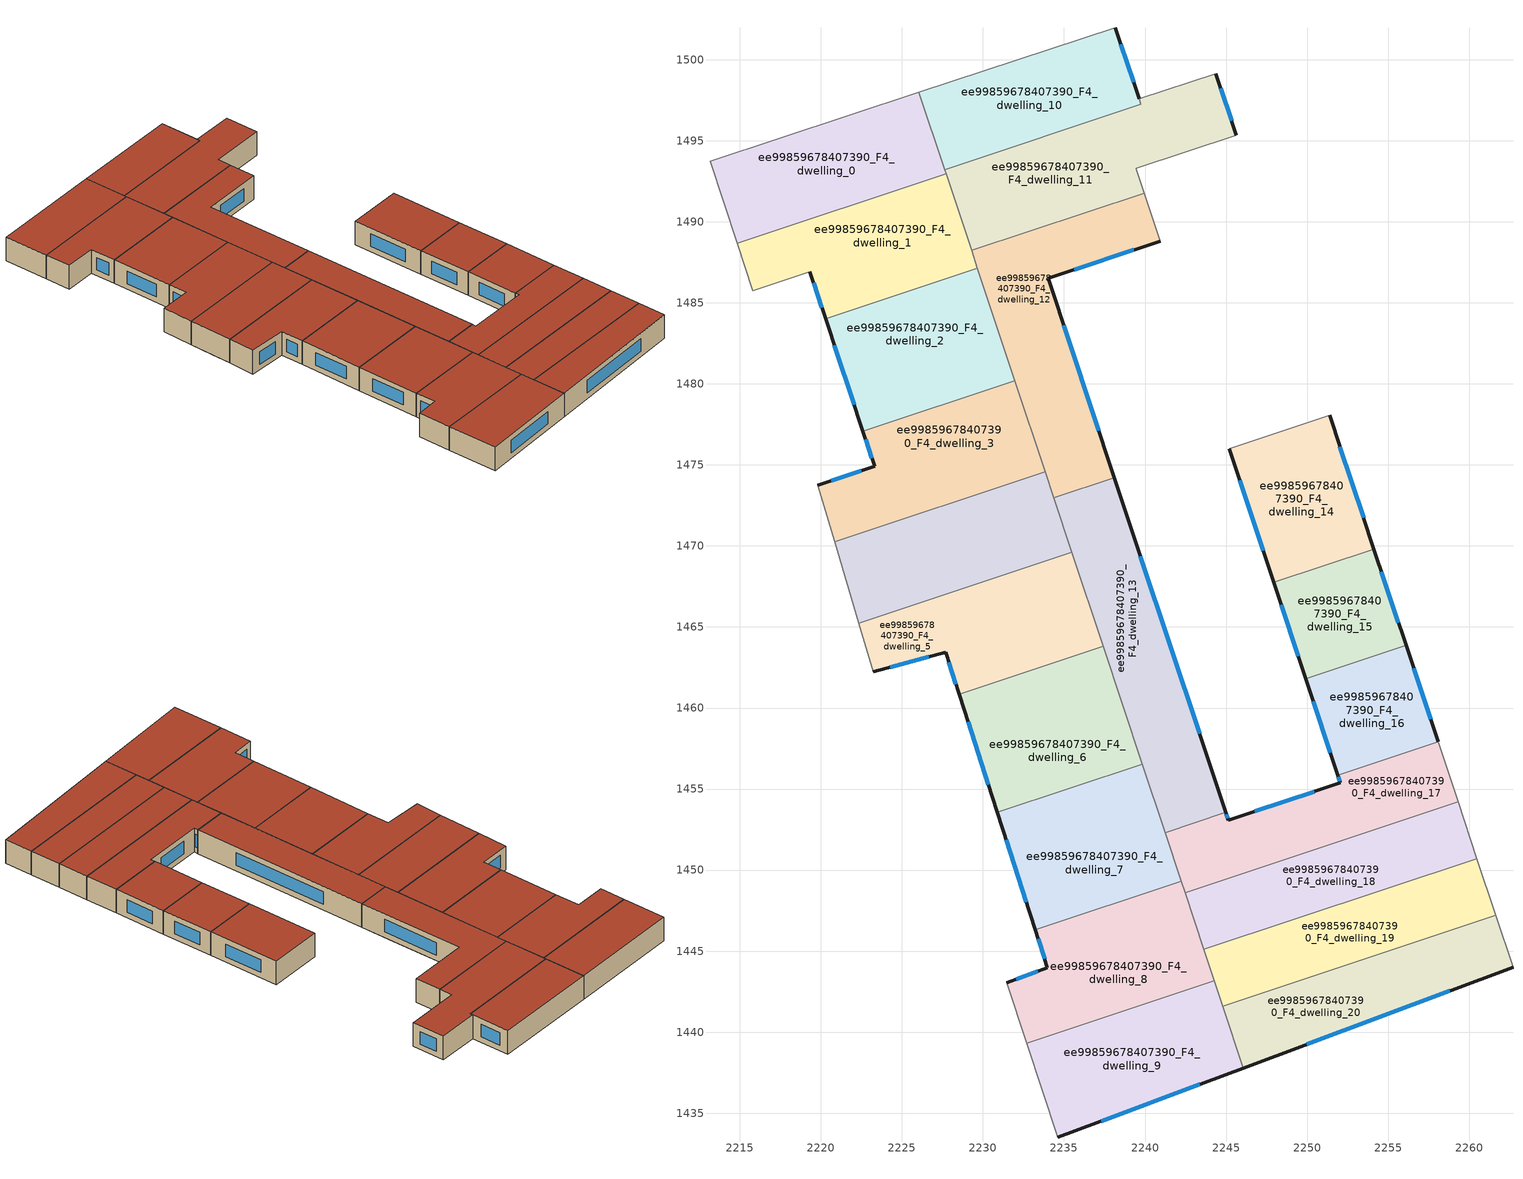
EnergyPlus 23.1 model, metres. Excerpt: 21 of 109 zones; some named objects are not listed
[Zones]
ee99859678407390_F4_dwelling_0
 floor to ee99859678407390_F3_dwelling_0 (EU_floor_Construction): 2226.05,1497.98 2227.57,1493.42 2214.69,1489.13 2213.16,1493.72 z12
 floor to ee99859678407390_F3_dwelling_1 (EU_floor_Construction): 2227.57,1493.42 2227.72,1492.96 2214.84,1488.67 2214.69,1489.13 z12
 wall to ee99859678407390_F4_dwelling_1 (EU_wall_Construction): 2214.84,1488.67 2227.72,1492.96 z12:15
 wall adiabatic (EU_wall_Construction): 2227.63,1493.23 2226.05,1497.98 2213.16,1493.72 2214.84,1488.67 z12:15
 wall to ee99859678407390_F4_dwelling_11 (EU_wall_Construction): 2227.72,1492.96 2227.63,1493.23 z12:15
 roof outside (EU_roof_Construction): 2227.72,1492.96 2226.05,1497.98 2213.16,1493.72 2214.84,1488.67 z15
ee99859678407390_F4_dwelling_1
 floor to ee99859678407390_F3_dwelling_1 (EU_floor_Construction): 2227.72,1492.96 2229.24,1488.39 2219.87,1485.27 2219.33,1486.91 2215.81,1485.75 2214.84,1488.67 z12
 floor to ee99859678407390_F3_dwelling_2 (EU_floor_Construction): 2229.24,1488.39 2229.66,1487.13 2220.29,1484.01 2219.87,1485.27 z12
 wall outside (EU_wall_Construction): 2219.33,1486.91 2220.29,1484.01 z12:15
 wall to ee99859678407390_F4_dwelling_2 (EU_wall_Construction): 2220.29,1484.01 2229.66,1487.13 z12:15
 wall adiabatic (EU_wall_Construction): 2214.84,1488.67 2215.81,1485.75 2219.33,1486.91 z12:15
 wall to ee99859678407390_F4_dwelling_11 (EU_wall_Construction): 2229.3,1488.23 2227.72,1492.96 z12:15
 wall to ee99859678407390_F4_dwelling_12 (EU_wall_Construction): 2229.66,1487.13 2229.3,1488.23 z12:15
 window (EU_Window_Construction): 2219.55,1486.23 2220.07,1484.69 z12.7:14.3
 roof outside (EU_roof_Construction): 2229.66,1487.13 2227.72,1492.96 2214.84,1488.67 2215.81,1485.75 2219.33,1486.91 2220.29,1484.01 z15
ee99859678407390_F4_dwelling_10
 floor to ee99859678407390_F3_dwelling_11 (EU_floor_Construction): 2238.17,1501.99 2239.74,1497.25 2227.63,1493.23 2226.05,1497.98 z12
 wall outside (EU_wall_Construction): 2239.64,1497.58 2238.17,1501.99 z12:15
 wall adiabatic (EU_wall_Construction): 2238.17,1501.99 2226.05,1497.98 2227.63,1493.23 z12:15
 wall to ee99859678407390_F4_dwelling_11 (EU_wall_Construction): 2227.63,1493.23 2239.74,1497.25 / 2239.75,1497.25 2239.64,1497.58 z12:15
 window (EU_Window_Construction): 2239.29,1498.62 2238.51,1500.95 z12.7:14.3
 roof outside (EU_roof_Construction): 2239.74,1497.25 2238.17,1501.99 2226.05,1497.98 2227.63,1493.23 z15
ee99859678407390_F4_dwelling_11
 floor to ee99859678407390_F3_dwelling_12 (EU_floor_Construction): 2244.37,1499.14 2245.63,1495.35 2239.45,1493.31 2239.73,1492.45 2229.07,1488.89 2227.63,1493.23 2239.75,1497.25 2239.64,1497.58 z12
 floor to ee99859678407390_F3_dwelling_13 (EU_floor_Construction): 2239.73,1492.44 2239.96,1491.77 2229.29,1488.23 2229.07,1488.89 z12
 wall outside (EU_wall_Construction): 2245.63,1495.35 2244.37,1499.14 z12:15
 wall adiabatic (EU_wall_Construction): 2244.37,1499.14 2239.64,1497.58 / 2239.96,1491.77 2239.47,1493.25 2239.45,1493.31 2245.63,1495.35 z12:15
 wall to ee99859678407390_F4_dwelling_12 (EU_wall_Construction): 2229.29,1488.23 2239.96,1491.77 z12:15
 window (EU_Window_Construction): 2245.34,1496.24 2244.67,1498.25 z12.7:14.3
 roof outside (EU_roof_Construction): 2239.96,1491.77 2239.47,1493.25 2239.45,1493.31 2245.63,1495.35 2244.37,1499.14 2239.64,1497.58 2239.75,1497.25 2227.63,1493.23 2229.29,1488.23 z15
ee99859678407390_F4_dwelling_12
 floor to ee99859678407390_F3_dwelling_13 (EU_floor_Construction): 2239.96,1491.77 2240.94,1488.8 2234.02,1486.51 2236.77,1478.25 2233.03,1477.01 2229.29,1488.23 z12
 floor to ee99859678407390_F3_dwelling_14 (EU_floor_Construction): 2236.77,1478.25 2238.11,1474.22 2234.37,1472.98 2233.03,1477.01 z12
 wall outside (EU_wall_Construction): 2238.11,1474.22 2234.02,1486.51 2240.94,1488.8 z12:15
 wall adiabatic (EU_wall_Construction): 2240.94,1488.8 2239.96,1491.77 z12:15
 wall to ee99859678407390_F4_dwelling_13 (EU_wall_Construction): 2234.37,1472.98 2238.11,1474.22 z12:15
 wall to ee99859678407390_F4_dwelling_2 (EU_wall_Construction): 2229.66,1487.13 2231.97,1480.2 z12:15
 wall to ee99859678407390_F4_dwelling_3 (EU_wall_Construction): 2231.97,1480.2 2233.83,1474.58 z12:15
 wall to ee99859678407390_F4_dwelling_4 (EU_wall_Construction): 2233.83,1474.58 2234.37,1472.98 z12:15
 window (EU_Window_Construction): 2235.65,1487.05 2239.32,1488.26 / 2237.15,1477.11 2234.98,1483.63 z12.7:14.3
 roof outside (EU_roof_Construction): 2238.11,1474.22 2234.02,1486.51 2240.94,1488.8 2239.96,1491.77 2229.29,1488.23 2234.37,1472.98 z15
ee99859678407390_F4_dwelling_13
 floor to ee99859678407390_F3_dwelling_14 (EU_floor_Construction): 2238.11,1474.22 2243.49,1458.01 2239.76,1456.77 2234.37,1472.98 z12
 floor to ee99859678407390_F3_dwelling_18 (EU_floor_Construction): 2243.49,1458.01 2244.98,1453.56 2241.24,1452.31 2239.76,1456.77 z12
 wall outside (EU_wall_Construction): 2244.98,1453.56 2238.11,1474.22 z12:15
 wall to ee99859678407390_F4_dwelling_17 (EU_wall_Construction): 2241.24,1452.31 2244.98,1453.56 z12:15
 wall to ee99859678407390_F4_dwelling_6 (EU_wall_Construction): 2237.41,1463.81 2239.83,1456.53 z12:15
 wall to ee99859678407390_F4_dwelling_4 (EU_wall_Construction): 2234.37,1472.98 2235.49,1469.61 z12:15
 wall to ee99859678407390_F4_dwelling_7 (EU_wall_Construction): 2239.83,1456.53 2241.24,1452.31 z12:15
 wall to ee99859678407390_F4_dwelling_5 (EU_wall_Construction): 2235.48,1469.61 2237.41,1463.81 z12:15
 window (EU_Window_Construction): 2243.36,1458.41 2239.72,1469.37 z12.7:14.3
 roof outside (EU_roof_Construction): 2244.98,1453.56 2238.11,1474.22 2234.37,1472.98 2241.24,1452.31 z15
ee99859678407390_F4_dwelling_14
 floor adiabatic (EU_floor_Construction): 2251.38,1478.05 2254.12,1469.81 2247.94,1467.75 2245.2,1476 z12
 wall outside (EU_wall_Construction): 2254.12,1469.81 2251.38,1478.05 / 2245.2,1476 2247.94,1467.75 z12:15
 wall adiabatic (EU_wall_Construction): 2251.38,1478.05 2245.2,1476 z12:15
 wall to ee99859678407390_F4_dwelling_15 (EU_wall_Construction): 2247.94,1467.75 2254.12,1469.81 z12:15
 window (EU_Window_Construction): 2253.48,1471.75 2252.03,1476.12 / 2245.84,1474.07 2247.3,1469.69 z12.7:14.3
 roof outside (EU_roof_Construction): 2254.12,1469.81 2251.38,1478.05 2245.2,1476 2247.94,1467.75 z15
ee99859678407390_F4_dwelling_15
 floor to ee99859678407390_F3_dwelling_16 (EU_floor_Construction): 2254.12,1469.81 2256.1,1463.86 2249.92,1461.8 2247.94,1467.75 z12
 wall outside (EU_wall_Construction): 2247.94,1467.75 2249.92,1461.8 / 2256.1,1463.86 2254.12,1469.81 z12:15
 wall to ee99859678407390_F4_dwelling_16 (EU_wall_Construction): 2249.92,1461.8 2256.1,1463.86 z12:15
 window (EU_Window_Construction): 2248.41,1466.36 2249.46,1463.2 / 2255.64,1465.26 2254.59,1468.41 z12.7:14.3
 roof outside (EU_roof_Construction): 2256.1,1463.86 2254.12,1469.81 2247.94,1467.75 2249.92,1461.8 z15
ee99859678407390_F4_dwelling_16
 floor to ee99859678407390_F3_dwelling_17 (EU_floor_Construction): 2256.1,1463.86 2258.08,1457.91 2251.9,1455.86 2249.92,1461.8 z12
 wall outside (EU_wall_Construction): 2249.92,1461.8 2251.9,1455.86 / 2258.08,1457.91 2256.1,1463.86 z12:15
 wall to ee99859678407390_F4_dwelling_17 (EU_wall_Construction): 2251.9,1455.86 2258.08,1457.91 z12:15
 window (EU_Window_Construction): 2250.38,1460.41 2251.43,1457.25 / 2257.62,1459.31 2256.57,1462.46 z12.7:14.3
 roof outside (EU_roof_Construction): 2258.08,1457.91 2256.1,1463.86 2249.92,1461.8 2251.9,1455.86 z15
ee99859678407390_F4_dwelling_17
 floor to ee99859678407390_F3_dwelling_18 (EU_floor_Construction): 2258.08,1457.91 2259.31,1454.21 2242.47,1448.61 2241.24,1452.31 2244.98,1453.56 2245.14,1453.08 2252.06,1455.38 2251.9,1455.86 z12
 wall outside (EU_wall_Construction): 2251.9,1455.86 2252.06,1455.38 2245.14,1453.08 2244.98,1453.56 z12:15
 wall adiabatic (EU_wall_Construction): 2259.31,1454.21 2258.08,1457.91 z12:15
 wall to ee99859678407390_F4_dwelling_18 (EU_wall_Construction): 2242.47,1448.61 2259.31,1454.21 z12:15
 wall to ee99859678407390_F4_dwelling_7 (EU_wall_Construction): 2241.24,1452.31 2242.24,1449.31 z12:15
 wall to ee99859678407390_F4_dwelling_8 (EU_wall_Construction): 2242.24,1449.31 2242.47,1448.61 z12:15
 window (EU_Window_Construction): 2245.1,1453.19 2245.02,1453.44 / 2250.43,1454.84 2246.76,1453.62 / 2251.94,1455.74 2252.02,1455.49 z12.7:14.3
 roof outside (EU_roof_Construction): 2259.31,1454.21 2258.08,1457.91 2251.9,1455.86 2252.06,1455.38 2245.14,1453.08 2244.98,1453.56 2241.24,1452.31 2242.47,1448.61 z15
ee99859678407390_F4_dwelling_18
 floor to ee99859678407390_F3_dwelling_19 (EU_floor_Construction): 2259.31,1454.21 2260.48,1450.71 2243.63,1445.11 2242.47,1448.61 z12
 wall adiabatic (EU_wall_Construction): 2260.48,1450.71 2259.31,1454.21 z12:15
 wall to ee99859678407390_F4_dwelling_19 (EU_wall_Construction): 2243.63,1445.11 2260.48,1450.71 z12:15
 wall to ee99859678407390_F4_dwelling_8 (EU_wall_Construction): 2242.47,1448.61 2243.63,1445.11 z12:15
 roof outside (EU_roof_Construction): 2260.48,1450.71 2259.31,1454.21 2242.47,1448.61 2243.63,1445.11 z15
ee99859678407390_F4_dwelling_19
 floor to ee99859678407390_F3_dwelling_20 (EU_floor_Construction): 2260.48,1450.71 2261.64,1447.2 2244.8,1441.6 2243.63,1445.11 z12
 wall adiabatic (EU_wall_Construction): 2261.64,1447.2 2260.48,1450.71 z12:15
 wall to ee99859678407390_F4_dwelling_20 (EU_wall_Construction): 2244.8,1441.6 2261.64,1447.2 z12:15
 wall to ee99859678407390_F4_dwelling_9 (EU_wall_Construction): 2244.28,1443.17 2244.8,1441.6 z12:15
 wall to ee99859678407390_F4_dwelling_8 (EU_wall_Construction): 2243.63,1445.11 2244.28,1443.18 z12:15
 roof outside (EU_roof_Construction): 2261.64,1447.2 2260.48,1450.71 2243.63,1445.11 2244.8,1441.6 z15
ee99859678407390_F4_dwelling_2
 floor to ee99859678407390_F3_dwelling_2 (EU_floor_Construction): 2229.66,1487.13 2231.34,1482.09 2221.97,1478.97 2220.29,1484.01 z12
 floor to ee99859678407390_F3_dwelling_3 (EU_floor_Construction): 2231.34,1482.09 2231.97,1480.2 2222.6,1477.08 2221.97,1478.97 z12
 wall outside (EU_wall_Construction): 2220.29,1484.01 2222.6,1477.08 z12:15
 wall to ee99859678407390_F4_dwelling_3 (EU_wall_Construction): 2222.6,1477.08 2231.97,1480.2 z12:15
 window (EU_Window_Construction): 2220.83,1482.38 2222.06,1478.71 z12.7:14.3
 roof outside (EU_roof_Construction): 2231.97,1480.2 2229.66,1487.13 2220.29,1484.01 2222.6,1477.08 z15
ee99859678407390_F4_dwelling_20
 floor to ee99859678407390_F3_dwelling_21 (EU_floor_Construction): 2261.64,1447.2 2262.7,1444.01 2246.07,1437.79 2244.8,1441.6 z12
 wall outside (EU_wall_Construction): 2246.07,1437.79 2262.7,1444.01 z12:15
 wall adiabatic (EU_wall_Construction): 2262.7,1444.01 2261.64,1447.2 z12:15
 wall to ee99859678407390_F4_dwelling_9 (EU_wall_Construction): 2244.8,1441.6 2246.07,1437.79 z12:15
 window (EU_Window_Construction): 2249.97,1439.25 2258.8,1442.55 z12.7:14.3
 roof outside (EU_roof_Construction): 2262.7,1444.01 2261.64,1447.2 2244.8,1441.6 2246.07,1437.79 z15
ee99859678407390_F4_dwelling_3
 floor to ee99859678407390_F3_dwelling_4 (EU_floor_Construction): 2233.23,1476.4 2233.83,1474.58 2220.84,1470.26 2219.8,1473.75 2223.32,1474.91 2223.86,1473.29 z12
 floor adiabatic (EU_floor_Construction): 2231.97,1480.2 2233.83,1474.58 2233.23,1476.4 2223.86,1473.29 2222.6,1477.08 z12
 wall outside (EU_wall_Construction): 2222.6,1477.08 2223.32,1474.91 2219.8,1473.75 z12:15
 wall to ee99859678407390_F4_dwelling_4 (EU_wall_Construction): 2220.84,1470.26 2233.83,1474.58 z12:15
 wall adiabatic (EU_wall_Construction): 2219.8,1473.75 2220.84,1470.26 z12:15
 window (EU_Window_Construction): 2222.49,1474.64 2220.63,1474.03 / 2222.77,1476.57 2223.15,1475.42 z12.7:14.3
 roof outside (EU_roof_Construction): 2233.83,1474.58 2231.97,1480.2 2222.6,1477.08 2223.32,1474.91 2219.8,1473.75 2220.84,1470.26 z15
ee99859678407390_F4_dwelling_4
 floor to ee99859678407390_F3_dwelling_4 (EU_floor_Construction): 2233.83,1474.58 2234.74,1471.87 2221.66,1467.52 2220.84,1470.26 z12
 floor to ee99859678407390_F3_dwelling_5 (EU_floor_Construction): 2234.74,1471.87 2235.48,1469.61 2222.34,1465.24 2221.66,1467.52 z12
 wall to ee99859678407390_F4_dwelling_5 (EU_wall_Construction): 2222.34,1465.24 2235.48,1469.61 z12:15
 wall adiabatic (EU_wall_Construction): 2220.84,1470.26 2222.34,1465.24 z12:15
 roof outside (EU_roof_Construction): 2235.48,1469.61 2233.83,1474.58 2220.84,1470.26 2222.34,1465.24 z15
ee99859678407390_F4_dwelling_5
 floor to ee99859678407390_F3_dwelling_5 (EU_floor_Construction): 2235.48,1469.61 2236.23,1467.38 2227.37,1464.43 2227.69,1463.43 2223.24,1462.24 2222.34,1465.24 z12
 floor to ee99859678407390_F3_dwelling_6 (EU_floor_Construction): 2236.23,1467.38 2237.41,1463.81 2228.52,1460.86 2227.37,1464.43 z12
 wall outside (EU_wall_Construction): 2223.24,1462.24 2227.69,1463.43 2228.52,1460.86 z12:15
 wall to ee99859678407390_F4_dwelling_6 (EU_wall_Construction): 2228.52,1460.86 2237.41,1463.81 z12:15
 wall adiabatic (EU_wall_Construction): 2222.34,1465.24 2223.24,1462.24 z12:15
 window (EU_Window_Construction): 2227.89,1462.82 2228.33,1461.46 / 2224.28,1462.52 2226.65,1463.15 z12.7:14.3
 roof outside (EU_roof_Construction): 2237.41,1463.81 2235.48,1469.61 2222.34,1465.24 2223.24,1462.24 2227.69,1463.43 2228.52,1460.86 z15
ee99859678407390_F4_dwelling_6
 floor to ee99859678407390_F3_dwelling_6 (EU_floor_Construction): 2237.41,1463.81 2238.3,1461.16 2229.38,1458.2 2228.52,1460.86 z12
 floor to ee99859678407390_F3_dwelling_7 (EU_floor_Construction): 2238.3,1461.16 2239.83,1456.53 2230.88,1453.56 2229.38,1458.2 z12
 wall outside (EU_wall_Construction): 2228.52,1460.86 2230.88,1453.56 z12:15
 wall to ee99859678407390_F4_dwelling_7 (EU_wall_Construction): 2230.88,1453.56 2239.83,1456.53 z12:15
 window (EU_Window_Construction): 2229.08,1459.14 2230.33,1455.27 z12.7:14.3
 roof outside (EU_roof_Construction): 2239.83,1456.53 2237.41,1463.81 2228.52,1460.86 2230.88,1453.56 z15
ee99859678407390_F4_dwelling_7
 floor to ee99859678407390_F3_dwelling_7 (EU_floor_Construction): 2239.83,1456.53 2240.49,1454.56 2231.52,1451.58 2230.88,1453.56 z12
 floor to ee99859678407390_F3_dwelling_8 (EU_floor_Construction): 2240.49,1454.56 2242.24,1449.31 2233.22,1446.31 2231.52,1451.58 z12
 wall outside (EU_wall_Construction): 2230.88,1453.56 2233.22,1446.31 z12:15
 wall to ee99859678407390_F4_dwelling_8 (EU_wall_Construction): 2233.22,1446.31 2242.24,1449.31 z12:15
 window (EU_Window_Construction): 2231.43,1451.86 2232.67,1448.01 z12.7:14.3
 roof outside (EU_roof_Construction): 2242.24,1449.31 2239.83,1456.53 2230.88,1453.56 2233.22,1446.31 z15
ee99859678407390_F4_dwelling_8
 floor to ee99859678407390_F3_dwelling_9 (EU_floor_Construction): 2242.67,1448 2244.28,1443.17 2232.7,1439.33 2231.47,1443.04 2233.98,1443.98 2233.65,1445 z12
 floor to ee99859678407390_F3_dwelling_8 (EU_floor_Construction): 2242.24,1449.31 2242.67,1448 2233.65,1445 2233.22,1446.31 z12
 wall outside (EU_wall_Construction): 2233.22,1446.31 2233.98,1443.98 2231.47,1443.04 z12:15
 wall to ee99859678407390_F4_dwelling_9 (EU_wall_Construction): 2232.7,1439.33 2244.28,1443.17 z12:15
 wall adiabatic (EU_wall_Construction): 2231.47,1443.04 2232.7,1439.33 z12:15
 window (EU_Window_Construction): 2233.39,1443.76 2232.06,1443.26 / 2233.4,1445.76 2233.8,1444.53 z12.7:14.3
 roof outside (EU_roof_Construction): 2244.28,1443.17 2242.24,1449.31 2233.22,1446.31 2233.98,1443.98 2231.47,1443.04 2232.7,1439.33 z15
ee99859678407390_F4_dwelling_9
 floor adiabatic (EU_floor_Construction): 2244.28,1443.17 2246.07,1437.79 2234.62,1433.5 2232.7,1439.33 z12
 wall outside (EU_wall_Construction): 2234.62,1433.5 2246.07,1437.79 z12:15
 wall adiabatic (EU_wall_Construction): 2232.7,1439.33 2234.62,1433.5 z12:15
 window (EU_Window_Construction): 2237.31,1434.51 2243.38,1436.78 z12.7:14.3
 roof outside (EU_roof_Construction): 2246.07,1437.79 2244.28,1443.17 2232.7,1439.33 2234.62,1433.5 z15
[Building]
EU S2 Campaign: North Axis=0; Terrain=City; Solar Distribution=FullExterior
[Site:Location]
Budapest.Ferenc.Liszt.Intl.AP: Latitude=47.437; Longitude=19.256; Time Zone=1; Elevation=185
[SizingPeriod:WeatherFileDays]
AnnualSizingPeriod: Begin Month=1; Begin Day of Month=1; End Month=12; End Day of Month=31; Day of Week for Start Day=Monday; Use Weather File Daylight Saving Period=No; Use Weather File Rain and Snow Indicators=No
[MATERIAL]
EU_InternalMass_Material: Roughness=MediumRough; Thickness=0.1; Conductivity=1; Density=1800; Specific Heat=900; Thermal Absorptance=0.9; Solar Absorptance=0.7; Visible Absorptance=0.7
[MATERIAL:NOMASS] Roughness=MediumRough; Thermal Absorptance=0.9; Solar Absorptance=0.7; Visible Absorptance=0.7
Name | Thermal Resistance
EU_wall_NoMass | 0.832559
EU_roof_NoMass | 1.39638
EU_floor_NoMass | 0.872794
[WINDOWMATERIAL:SIMPLEGLAZINGSYSTEM]
EU_Window_SimpleGlazing: UFactor=2.79869; Solar Heat Gain Coefficient=0.75; Visible Transmittance=0.75
[CONSTRUCTION]
EU_wall_Construction: EU_wall_NoMass
EU_roof_Construction: EU_roof_NoMass
EU_floor_Construction: EU_floor_NoMass
EU_Window_Construction: EU_Window_SimpleGlazing
EU_InternalMass_Construction: EU_InternalMass_Material
[ZONE] Type=1; Multiplier=1; Ceiling Height=autocalculate; Floor Area=autocalculate; Part of Total Floor Area=Yes
Name | Volume
ee99859678407390_F4_dwelling_0 | 216.285
ee99859678407390_F4_dwelling_1 | 216.302
ee99859678407390_F4_dwelling_10 | 191.502
ee99859678407390_F4_dwelling_11 | 254.02
ee99859678407390_F4_dwelling_12 | 258.463
ee99859678407390_F4_dwelling_13 | 257.448
ee99859678407390_F4_dwelling_14 | 169.901
ee99859678407390_F4_dwelling_15 | 122.517
ee99859678407390_F4_dwelling_16 | 122.511
ee99859678407390_F4_dwelling_17 | 196.672
ee99859678407390_F4_dwelling_18 | 196.64
ee99859678407390_F4_dwelling_19 | 196.598
ee99859678407390_F4_dwelling_2; ee99859678407390_F4_dwelling_9 | 216.306
ee99859678407390_F4_dwelling_20 | 196.658
ee99859678407390_F4_dwelling_3; ee99859678407390_F4_dwelling_7 | 216.289
ee99859678407390_F4_dwelling_4 | 216.32
ee99859678407390_F4_dwelling_5 | 216.281
ee99859678407390_F4_dwelling_6 | 216.318
ee99859678407390_F4_dwelling_8 | 216.272
[INTERNALMASS] Construction=EU_InternalMass_Construction
Name | Zone or ZoneList | Surface Area
ee99859678407390_F4_dwelling_0_EU_InternalMass | ee99859678407390_F4_dwelling_0 | 72.0904
ee99859678407390_F4_dwelling_1_EU_InternalMass | ee99859678407390_F4_dwelling_1 | 72.0987
ee99859678407390_F4_dwelling_2_EU_InternalMass | ee99859678407390_F4_dwelling_2 | 72.1021
ee99859678407390_F4_dwelling_3_EU_InternalMass | ee99859678407390_F4_dwelling_3 | 72.0923
ee99859678407390_F4_dwelling_4_EU_InternalMass | ee99859678407390_F4_dwelling_4 | 72.107
ee99859678407390_F4_dwelling_5_EU_InternalMass | ee99859678407390_F4_dwelling_5 | 72.0919
ee99859678407390_F4_dwelling_6_EU_InternalMass | ee99859678407390_F4_dwelling_6 | 72.106
ee99859678407390_F4_dwelling_7_EU_InternalMass | ee99859678407390_F4_dwelling_7 | 72.0963
ee99859678407390_F4_dwelling_8_EU_InternalMass | ee99859678407390_F4_dwelling_8 | 72.0869
ee99859678407390_F4_dwelling_9_EU_InternalMass | ee99859678407390_F4_dwelling_9 | 72.1013
ee99859678407390_F4_dwelling_10_EU_InternalMass | ee99859678407390_F4_dwelling_10 | 63.8403
ee99859678407390_F4_dwelling_11_EU_InternalMass | ee99859678407390_F4_dwelling_11 | 84.6724
ee99859678407390_F4_dwelling_12_EU_InternalMass | ee99859678407390_F4_dwelling_12 | 86.1637
ee99859678407390_F4_dwelling_13_EU_InternalMass | ee99859678407390_F4_dwelling_13 | 85.82
ee99859678407390_F4_dwelling_14_EU_InternalMass | ee99859678407390_F4_dwelling_14 | 56.6393
ee99859678407390_F4_dwelling_15_EU_InternalMass | ee99859678407390_F4_dwelling_15 | 40.8433
ee99859678407390_F4_dwelling_16_EU_InternalMass | ee99859678407390_F4_dwelling_16 | 40.8371
ee99859678407390_F4_dwelling_17_EU_InternalMass | ee99859678407390_F4_dwelling_17 | 65.5553
ee99859678407390_F4_dwelling_18_EU_InternalMass | ee99859678407390_F4_dwelling_18 | 65.5465
ee99859678407390_F4_dwelling_19_EU_InternalMass | ee99859678407390_F4_dwelling_19 | 65.5375
ee99859678407390_F4_dwelling_20_EU_InternalMass | ee99859678407390_F4_dwelling_20 | 65.5468
[OTHEREQUIPMENT] Fuel Type=Electricity; Design Level Calculation Method=Watts/Area; Power per Zone Floor Area=1; Fraction Latent=0; Fraction Radiant=0; Fraction Lost=0; Carbon Dioxide Generation Rate=0; EndUse Subcategory=EU_Step8_InternalGains
Name | Zone or ZoneList or Space or SpaceList | Schedule
EU_Step8_InternalGain_ee99859678407390_F4_dwelling_0_f000 | ee99859678407390_F4_dwelling_0 | EU_Step8_GainSchedule_ee99859678407390_F4_dwelling_0_f000
EU_Step8_InternalGain_ee99859678407390_F4_dwelling_1_f000 | ee99859678407390_F4_dwelling_1 | EU_Step8_GainSchedule_ee99859678407390_F4_dwelling_1_f000
EU_Step8_InternalGain_ee99859678407390_F4_dwelling_2_f000 | ee99859678407390_F4_dwelling_2 | EU_Step8_GainSchedule_ee99859678407390_F4_dwelling_2_f000
EU_Step8_InternalGain_ee99859678407390_F4_dwelling_3_f000 | ee99859678407390_F4_dwelling_3 | EU_Step8_GainSchedule_ee99859678407390_F4_dwelling_3_f000
EU_Step8_InternalGain_ee99859678407390_F4_dwelling_4_f000 | ee99859678407390_F4_dwelling_4 | EU_Step8_GainSchedule_ee99859678407390_F4_dwelling_4_f000
EU_Step8_InternalGain_ee99859678407390_F4_dwelling_5_f000 | ee99859678407390_F4_dwelling_5 | EU_Step8_GainSchedule_ee99859678407390_F4_dwelling_5_f000
EU_Step8_InternalGain_ee99859678407390_F4_dwelling_6_f000 | ee99859678407390_F4_dwelling_6 | EU_Step8_GainSchedule_ee99859678407390_F4_dwelling_6_f000
EU_Step8_InternalGain_ee99859678407390_F4_dwelling_7_f000 | ee99859678407390_F4_dwelling_7 | EU_Step8_GainSchedule_ee99859678407390_F4_dwelling_7_f000
EU_Step8_InternalGain_ee99859678407390_F4_dwelling_8_f000 | ee99859678407390_F4_dwelling_8 | EU_Step8_GainSchedule_ee99859678407390_F4_dwelling_8_f000
EU_Step8_InternalGain_ee99859678407390_F4_dwelling_9_f000 | ee99859678407390_F4_dwelling_9 | EU_Step8_GainSchedule_ee99859678407390_F4_dwelling_9_f000
EU_Step8_InternalGain_ee99859678407390_F4_dwelling_10_f000 | ee99859678407390_F4_dwelling_10 | EU_Step8_GainSchedule_ee99859678407390_F4_dwelling_10_f000
EU_Step8_InternalGain_ee99859678407390_F4_dwelling_11_f000 | ee99859678407390_F4_dwelling_11 | EU_Step8_GainSchedule_ee99859678407390_F4_dwelling_11_f000
EU_Step8_InternalGain_ee99859678407390_F4_dwelling_12_f000 | ee99859678407390_F4_dwelling_12 | EU_Step8_GainSchedule_ee99859678407390_F4_dwelling_12_f000
EU_Step8_InternalGain_ee99859678407390_F4_dwelling_13_f000 | ee99859678407390_F4_dwelling_13 | EU_Step8_GainSchedule_ee99859678407390_F4_dwelling_13_f000
EU_Step8_InternalGain_ee99859678407390_F4_dwelling_14_f000 | ee99859678407390_F4_dwelling_14 | EU_Step8_GainSchedule_ee99859678407390_F4_dwelling_14_f000
EU_Step8_InternalGain_ee99859678407390_F4_dwelling_15_f000 | ee99859678407390_F4_dwelling_15 | EU_Step8_GainSchedule_ee99859678407390_F4_dwelling_15_f000
EU_Step8_InternalGain_ee99859678407390_F4_dwelling_16_f000 | ee99859678407390_F4_dwelling_16 | EU_Step8_GainSchedule_ee99859678407390_F4_dwelling_16_f000
EU_Step8_InternalGain_ee99859678407390_F4_dwelling_17_f000 | ee99859678407390_F4_dwelling_17 | EU_Step8_GainSchedule_ee99859678407390_F4_dwelling_17_f000
EU_Step8_InternalGain_ee99859678407390_F4_dwelling_18_f000 | ee99859678407390_F4_dwelling_18 | EU_Step8_GainSchedule_ee99859678407390_F4_dwelling_18_f000
EU_Step8_InternalGain_ee99859678407390_F4_dwelling_19_f000 | ee99859678407390_F4_dwelling_19 | EU_Step8_GainSchedule_ee99859678407390_F4_dwelling_19_f000
EU_Step8_InternalGain_ee99859678407390_F4_dwelling_20_f000 | ee99859678407390_F4_dwelling_20 | EU_Step8_GainSchedule_ee99859678407390_F4_dwelling_20_f000
[ZONEVENTILATION:DESIGNFLOWRATE] Schedule=EU_AlwaysOn; Design Flow Rate Calculation Method=AirChanges/Hour; Air Changes per Hour=0.475469; Ventilation Type=Natural; Fan Pressure Rise=0; Fan Total Efficiency=1; Constant Term Coefficient=1; Temperature Term Coefficient=0; Velocity Term Coefficient=0; Velocity Squared Term Coefficient=0; Minimum Indoor Temperature=-100; Maximum Indoor Temperature=100; Delta Temperature=-100; Minimum Outdoor Temperature=-100; Maximum Outdoor Temperature=100; Maximum Wind Speed=40
Name | Zone or ZoneList or Space or SpaceList
EU_ConstantAir_ee99859678407390_F4_dwelling_0 | ee99859678407390_F4_dwelling_0
EU_ConstantAir_ee99859678407390_F4_dwelling_1 | ee99859678407390_F4_dwelling_1
EU_ConstantAir_ee99859678407390_F4_dwelling_2 | ee99859678407390_F4_dwelling_2
EU_ConstantAir_ee99859678407390_F4_dwelling_3 | ee99859678407390_F4_dwelling_3
EU_ConstantAir_ee99859678407390_F4_dwelling_4 | ee99859678407390_F4_dwelling_4
EU_ConstantAir_ee99859678407390_F4_dwelling_5 | ee99859678407390_F4_dwelling_5
EU_ConstantAir_ee99859678407390_F4_dwelling_6 | ee99859678407390_F4_dwelling_6
EU_ConstantAir_ee99859678407390_F4_dwelling_7 | ee99859678407390_F4_dwelling_7
EU_ConstantAir_ee99859678407390_F4_dwelling_8 | ee99859678407390_F4_dwelling_8
EU_ConstantAir_ee99859678407390_F4_dwelling_9 | ee99859678407390_F4_dwelling_9
EU_ConstantAir_ee99859678407390_F4_dwelling_10 | ee99859678407390_F4_dwelling_10
EU_ConstantAir_ee99859678407390_F4_dwelling_11 | ee99859678407390_F4_dwelling_11
EU_ConstantAir_ee99859678407390_F4_dwelling_12 | ee99859678407390_F4_dwelling_12
EU_ConstantAir_ee99859678407390_F4_dwelling_13 | ee99859678407390_F4_dwelling_13
EU_ConstantAir_ee99859678407390_F4_dwelling_14 | ee99859678407390_F4_dwelling_14
EU_ConstantAir_ee99859678407390_F4_dwelling_15 | ee99859678407390_F4_dwelling_15
EU_ConstantAir_ee99859678407390_F4_dwelling_16 | ee99859678407390_F4_dwelling_16
EU_ConstantAir_ee99859678407390_F4_dwelling_17 | ee99859678407390_F4_dwelling_17
EU_ConstantAir_ee99859678407390_F4_dwelling_18 | ee99859678407390_F4_dwelling_18
EU_ConstantAir_ee99859678407390_F4_dwelling_19 | ee99859678407390_F4_dwelling_19
EU_ConstantAir_ee99859678407390_F4_dwelling_20 | ee99859678407390_F4_dwelling_20
[HVACTEMPLATE:ZONE:IDEALLOADSAIRSYSTEM] System Availability Schedule=EU_AlwaysOn; Maximum Heating Supply Air Temperature=50; Minimum Cooling Supply Air Temperature=13; Maximum Heating Supply Air Humidity Ratio=0.0156; Minimum Cooling Supply Air Humidity Ratio=0.0077; Heating Limit=NoLimit; Cooling Limit=NoLimit; Heating Availability Schedule=EU_AlwaysOn; Cooling Availability Schedule=EU_CoolingOff; Dehumidification Control Type=ConstantSensibleHeatRatio; Cooling Sensible Heat Ratio=0.7; Dehumidification Setpoint=60; Humidification Control Type=None; Humidification Setpoint=30; Outdoor Air Method=None; Outdoor Air Flow Rate per Person=0.00944; Outdoor Air Flow Rate per Zone Floor Area=0; Outdoor Air Flow Rate per Zone=0; Demand Controlled Ventilation Type=None; Outdoor Air Economizer Type=NoEconomizer; Heat Recovery Type=None; Sensible Heat Recovery Effectiveness=0.7; Latent Heat Recovery Effectiveness=0.65
Name | Template Thermostat
ee99859678407390_F4_dwelling_0 | EU_HeatOnly_ee99859678407390_F4_dwelling_0
ee99859678407390_F4_dwelling_1 | EU_HeatOnly_ee99859678407390_F4_dwelling_1
ee99859678407390_F4_dwelling_2 | EU_HeatOnly_ee99859678407390_F4_dwelling_2
ee99859678407390_F4_dwelling_3 | EU_HeatOnly_ee99859678407390_F4_dwelling_3
ee99859678407390_F4_dwelling_4 | EU_HeatOnly_ee99859678407390_F4_dwelling_4
ee99859678407390_F4_dwelling_5 | EU_HeatOnly_ee99859678407390_F4_dwelling_5
ee99859678407390_F4_dwelling_6 | EU_HeatOnly_ee99859678407390_F4_dwelling_6
ee99859678407390_F4_dwelling_7 | EU_HeatOnly_ee99859678407390_F4_dwelling_7
ee99859678407390_F4_dwelling_8 | EU_HeatOnly_ee99859678407390_F4_dwelling_8
ee99859678407390_F4_dwelling_9 | EU_HeatOnly_ee99859678407390_F4_dwelling_9
ee99859678407390_F4_dwelling_10 | EU_HeatOnly_ee99859678407390_F4_dwelling_10
ee99859678407390_F4_dwelling_11 | EU_HeatOnly_ee99859678407390_F4_dwelling_11
ee99859678407390_F4_dwelling_12 | EU_HeatOnly_ee99859678407390_F4_dwelling_12
ee99859678407390_F4_dwelling_13 | EU_HeatOnly_ee99859678407390_F4_dwelling_13
ee99859678407390_F4_dwelling_14 | EU_HeatOnly_ee99859678407390_F4_dwelling_14
ee99859678407390_F4_dwelling_15 | EU_HeatOnly_ee99859678407390_F4_dwelling_15
ee99859678407390_F4_dwelling_16 | EU_HeatOnly_ee99859678407390_F4_dwelling_16
ee99859678407390_F4_dwelling_17 | EU_HeatOnly_ee99859678407390_F4_dwelling_17
ee99859678407390_F4_dwelling_18 | EU_HeatOnly_ee99859678407390_F4_dwelling_18
ee99859678407390_F4_dwelling_19 | EU_HeatOnly_ee99859678407390_F4_dwelling_19
ee99859678407390_F4_dwelling_20 | EU_HeatOnly_ee99859678407390_F4_dwelling_20
[SIZING:ZONE] Zone Cooling Design Supply Air Temperature Input Method=SupplyAirTemperature; Zone Cooling Design Supply Air Temperature=13; Zone Heating Design Supply Air Temperature Input Method=SupplyAirTemperature; Zone Heating Design Supply Air Temperature=50; Zone Cooling Design Supply Air Humidity Ratio=0.008; Zone Heating Design Supply Air Humidity Ratio=0.008; Cooling Design Air Flow Method=DesignDay; Cooling Design Air Flow Rate=0; Cooling Minimum Air Flow per Zone Floor Area=0.000762; Cooling Minimum Air Flow=0; Cooling Minimum Air Flow Fraction=0.2; Heating Design Air Flow Method=DesignDay; Heating Design Air Flow Rate=0; Heating Maximum Air Flow per Zone Floor Area=0.002032; Heating Maximum Air Flow=0.141576; Heating Maximum Air Flow Fraction=0.3; Account for Dedicated Outdoor Air System=No; Dedicated Outdoor Air System Control Strategy=NeutralSupplyAir; Dedicated Outdoor Air Low Setpoint Temperature for Design=autosize; Dedicated Outdoor Air High Setpoint Temperature for Design=autosize; Zone Load Sizing Method=Sensible Load Only No Latent Load; Zone Latent Cooling Design Supply Air Humidity Ratio Input Method=HumidityRatioDifference; Zone Cooling Design Supply Air Humidity Ratio Difference=0.005; Zone Latent Heating Design Supply Air Humidity Ratio Input Method=HumidityRatioDifference; Zone Humidification Design Supply Air Humidity Ratio Difference=0.005
ee99859678407390_F4_dwelling_0; ee99859678407390_F4_dwelling_1; ee99859678407390_F4_dwelling_2; ee99859678407390_F4_dwelling_3; ee99859678407390_F4_dwelling_4; ee99859678407390_F4_dwelling_5; ee99859678407390_F4_dwelling_6; ee99859678407390_F4_dwelling_7; ee99859678407390_F4_dwelling_8; ee99859678407390_F4_dwelling_9; ee99859678407390_F4_dwelling_10; ee99859678407390_F4_dwelling_11; ee99859678407390_F4_dwelling_12; ee99859678407390_F4_dwelling_13; ee99859678407390_F4_dwelling_14; ee99859678407390_F4_dwelling_15; ee99859678407390_F4_dwelling_16; ee99859678407390_F4_dwelling_17; ee99859678407390_F4_dwelling_18; ee99859678407390_F4_dwelling_19; ee99859678407390_F4_dwelling_20
[SCHEDULE:CONSTANT]
Name | Hourly Value
EU_AlwaysOn | 1
EU_CoolingOff | 0
[SCHEDULE:FILE] Column Number=1; Rows to Skip at Top=0; Number of Hours of Data=8760; Column Separator=Comma; Interpolate to Timestep=No; Minutes per Item=60; Adjust Schedule for Daylight Savings=Yes
Name | File
EU_Step8_GainSchedule_ee99859678407390_F4_dwelling_0_f000 | ../../schedules/ee99859678407390/ee99859678407390_F4_dwelling_0_f000_gain.csv
EU_Step8_GainSchedule_ee99859678407390_F4_dwelling_1_f000 | ../../schedules/ee99859678407390/ee99859678407390_F4_dwelling_1_f000_gain.csv
EU_Step8_GainSchedule_ee99859678407390_F4_dwelling_2_f000 | ../../schedules/ee99859678407390/ee99859678407390_F4_dwelling_2_f000_gain.csv
EU_Step8_GainSchedule_ee99859678407390_F4_dwelling_3_f000 | ../../schedules/ee99859678407390/ee99859678407390_F4_dwelling_3_f000_gain.csv
EU_Step8_GainSchedule_ee99859678407390_F4_dwelling_4_f000 | ../../schedules/ee99859678407390/ee99859678407390_F4_dwelling_4_f000_gain.csv
EU_Step8_GainSchedule_ee99859678407390_F4_dwelling_5_f000 | ../../schedules/ee99859678407390/ee99859678407390_F4_dwelling_5_f000_gain.csv
EU_Step8_GainSchedule_ee99859678407390_F4_dwelling_6_f000 | ../../schedules/ee99859678407390/ee99859678407390_F4_dwelling_6_f000_gain.csv
EU_Step8_GainSchedule_ee99859678407390_F4_dwelling_7_f000 | ../../schedules/ee99859678407390/ee99859678407390_F4_dwelling_7_f000_gain.csv
EU_Step8_GainSchedule_ee99859678407390_F4_dwelling_8_f000 | ../../schedules/ee99859678407390/ee99859678407390_F4_dwelling_8_f000_gain.csv
EU_Step8_GainSchedule_ee99859678407390_F4_dwelling_9_f000 | ../../schedules/ee99859678407390/ee99859678407390_F4_dwelling_9_f000_gain.csv
EU_Step8_GainSchedule_ee99859678407390_F4_dwelling_10_f000 | ../../schedules/ee99859678407390/ee99859678407390_F4_dwelling_10_f000_gain.csv
EU_Step8_GainSchedule_ee99859678407390_F4_dwelling_11_f000 | ../../schedules/ee99859678407390/ee99859678407390_F4_dwelling_11_f000_gain.csv
EU_Step8_GainSchedule_ee99859678407390_F4_dwelling_12_f000 | ../../schedules/ee99859678407390/ee99859678407390_F4_dwelling_12_f000_gain.csv
EU_Step8_GainSchedule_ee99859678407390_F4_dwelling_13_f000 | ../../schedules/ee99859678407390/ee99859678407390_F4_dwelling_13_f000_gain.csv
EU_Step8_GainSchedule_ee99859678407390_F4_dwelling_14_f000 | ../../schedules/ee99859678407390/ee99859678407390_F4_dwelling_14_f000_gain.csv
EU_Step8_GainSchedule_ee99859678407390_F4_dwelling_15_f000 | ../../schedules/ee99859678407390/ee99859678407390_F4_dwelling_15_f000_gain.csv
EU_Step8_GainSchedule_ee99859678407390_F4_dwelling_16_f000 | ../../schedules/ee99859678407390/ee99859678407390_F4_dwelling_16_f000_gain.csv
EU_Step8_GainSchedule_ee99859678407390_F4_dwelling_17_f000 | ../../schedules/ee99859678407390/ee99859678407390_F4_dwelling_17_f000_gain.csv
EU_Step8_GainSchedule_ee99859678407390_F4_dwelling_18_f000 | ../../schedules/ee99859678407390/ee99859678407390_F4_dwelling_18_f000_gain.csv
EU_Step8_GainSchedule_ee99859678407390_F4_dwelling_19_f000 | ../../schedules/ee99859678407390/ee99859678407390_F4_dwelling_19_f000_gain.csv
EU_Step8_GainSchedule_ee99859678407390_F4_dwelling_20_f000 | ../../schedules/ee99859678407390/ee99859678407390_F4_dwelling_20_f000_gain.csv
